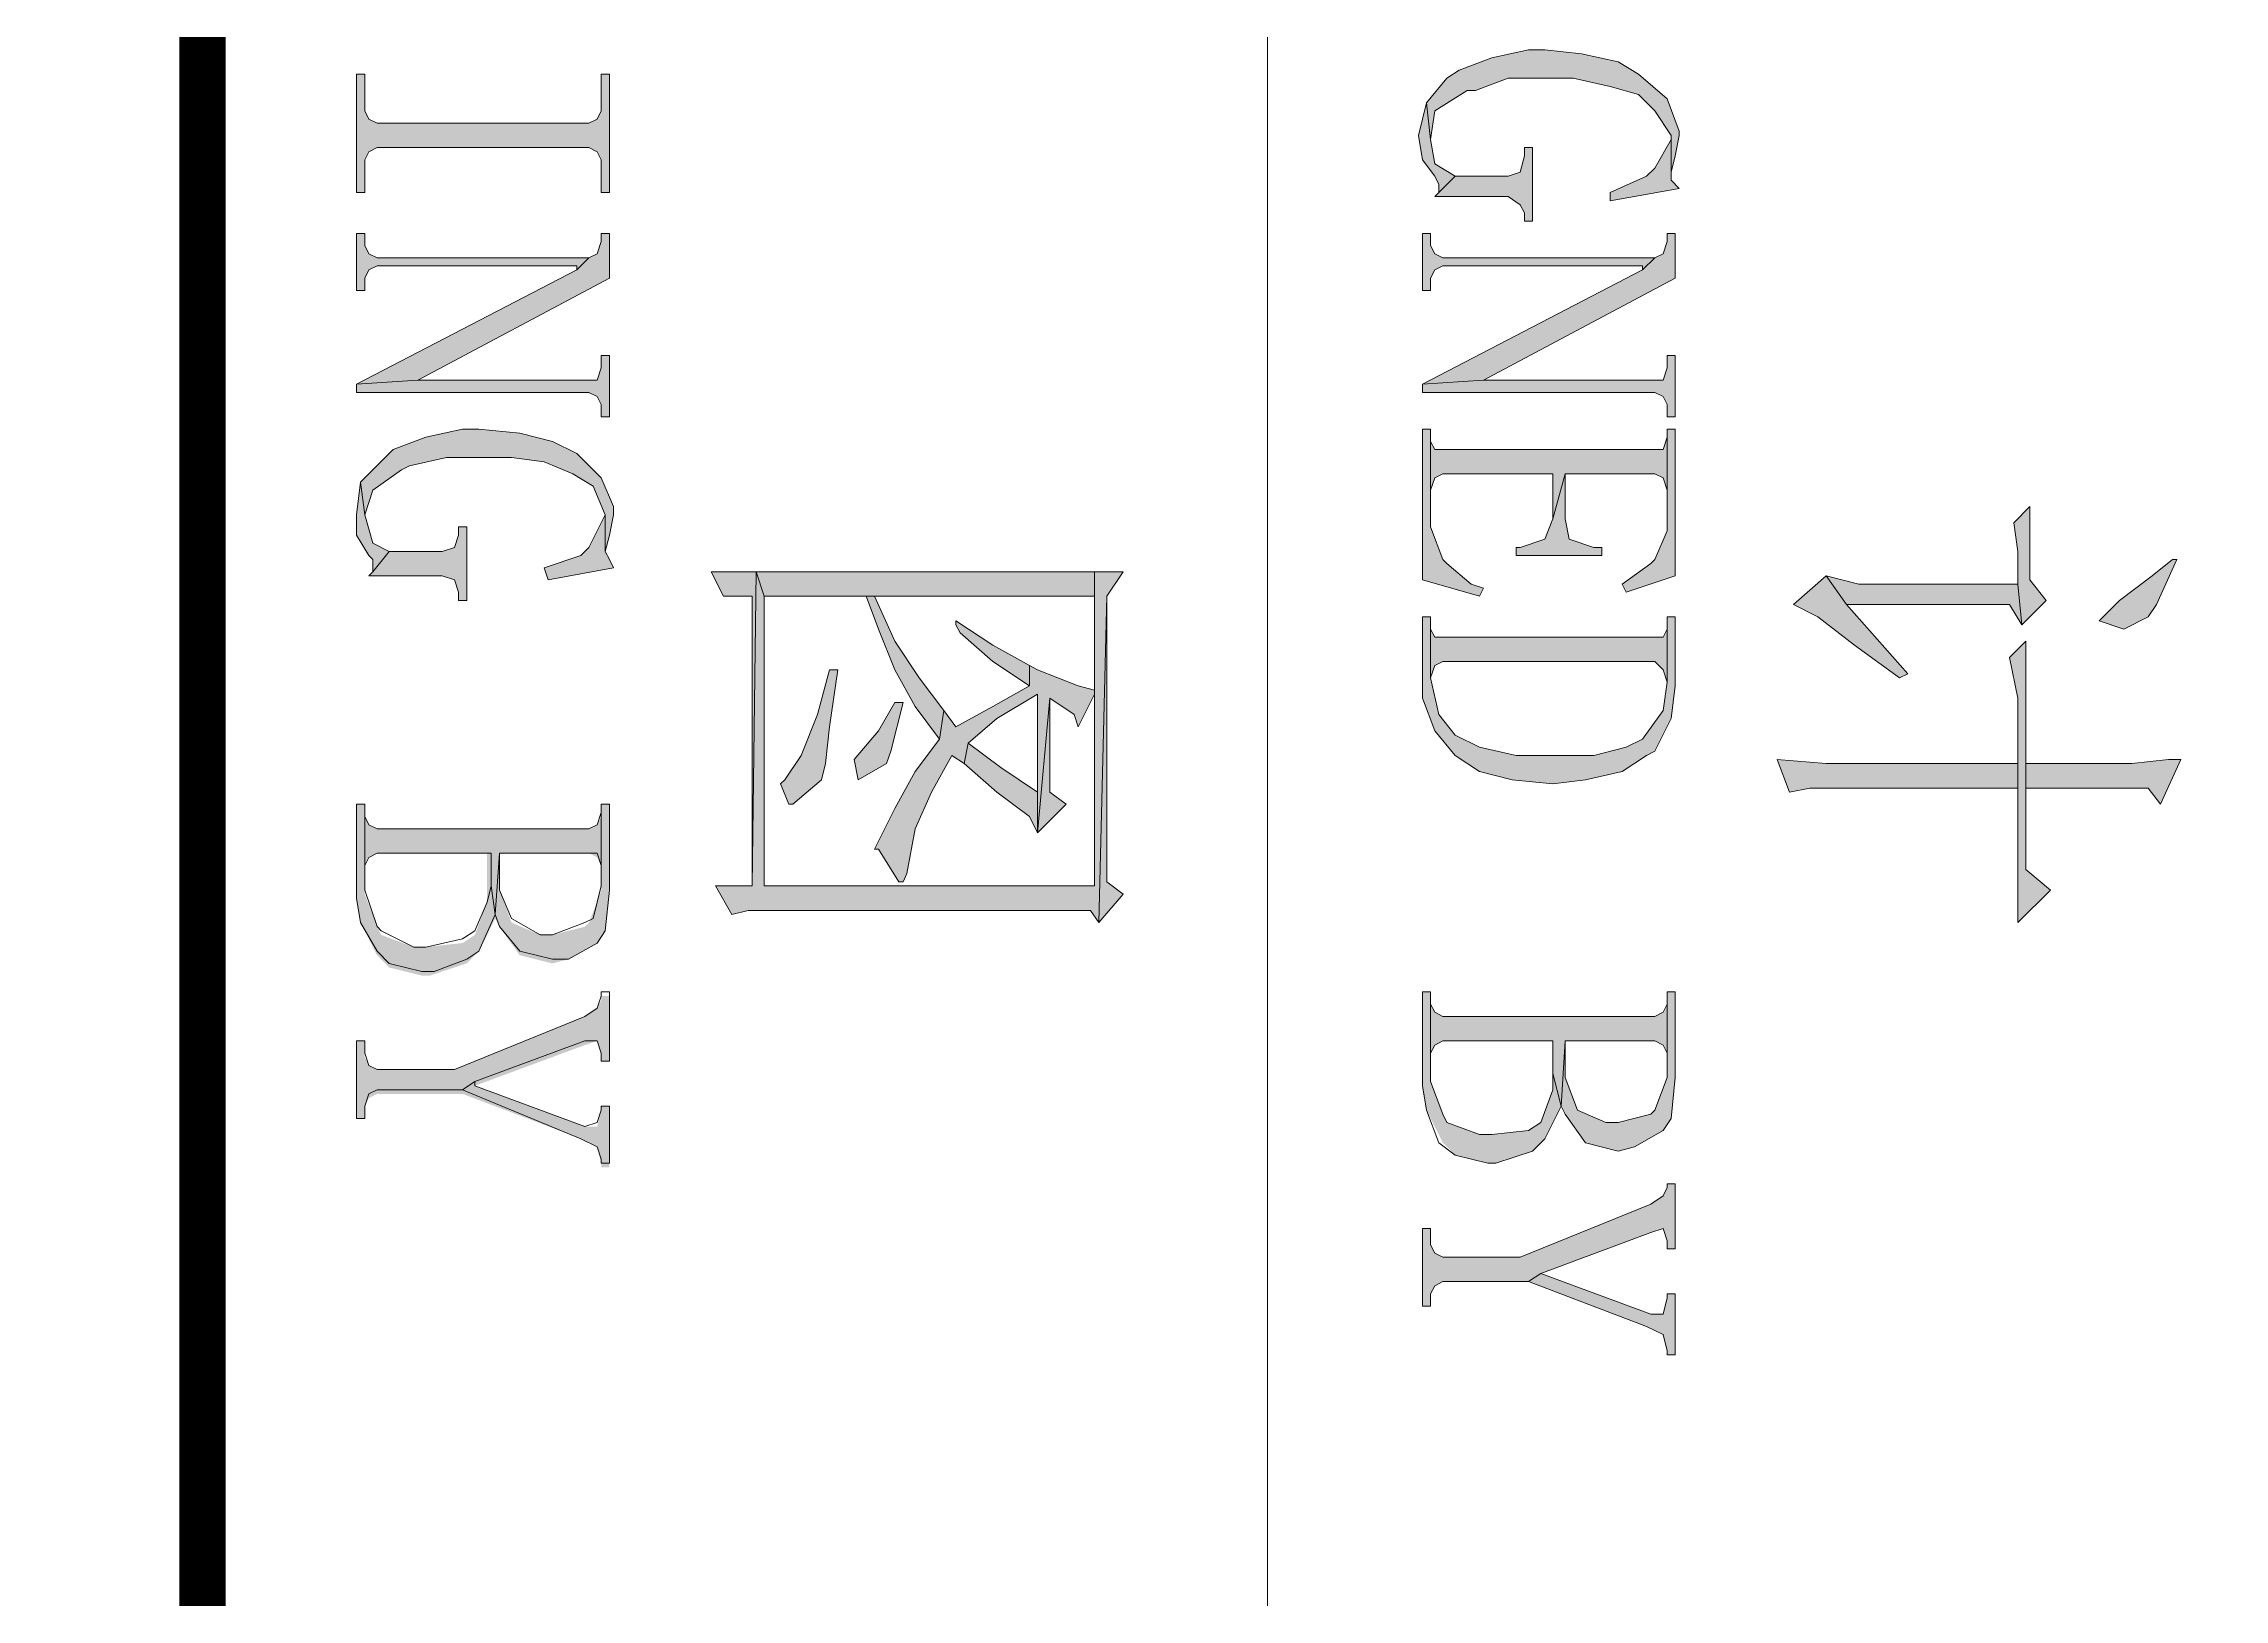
# Model space of a CAD drawing. Header units: millimetres. Extents: x -53295381 to 181933601, y -165 to 204541444.
# Drawn here: x 52112848 to 52121038, y 20974591 to 20980432 of the extents above; entities that cross this region are included whole.
import ezdxf

# ---------------------------------------------------------------- set-up
doc = ezdxf.new("R2010")
doc.units = ezdxf.units.MM
doc.header["$LTSCALE"] = 1000
doc.layers.add('PP-COM', color=7, linetype='Continuous')
doc.layers.add('标注', color=3, linetype='Continuous')
doc.layers.add('PUB_TITLE', color=7, linetype='Continuous', lineweight=20)
doc.styles.add('C', font='c.shx', dxfattribs={"width": 0.75, "height": 3, "bigfont": 'hzk.shx'})
doc.styles.add('HZ', font='rs.shx', dxfattribs={"width": 0.8, "bigfont": 'hztxt.shx'})
doc.styles.add('宋体', font='')
doc.styles.get('宋体').set_extended_font_data('宋体')
doc.dimstyles.new('1', dxfattribs={"dimtxt": 1.5, "dimasz": 2, "dimexe": 1, "dimexo": 0.2, "dimgap": 0.5, "dimtad": 1, "dimdec": 1, "dimzin": 0, "dimdsep": 46, "dimtxsty": '宋体', "dimcen": 0.2, "dimclrd": 3, "dimclre": 3, "dimclrt": 3, "dimadec": 0, "dimazin": 0, "dimtfac": 1, "dimtdec": 1, "dimtofl": 0, "dimtmove": 2, "dimatfit": 3, "dimfxl": 0, "dimtolj": 1, "dimtzin": 0, "dimarcsym": 0})

# ---------------------------------------------------------------- blocks, each defined once
blk = doc.blocks.new('*D53')
at = {"color": 3, "lineweight": -2}
for start, end in [(39.4482, 48.8965), (341.1035, 350.5518)]:
    blk.add_arc((1344.218, 1910.564), 16.999, start, end, dxfattribs=at)
at = {"color": 3}
for points in [[(1357.728, 1921.631), (1356.961, 1921.099), (1358.94, 1919.064)], [(1360.522, 1907.812), (1361.452, 1907.735), (1361.217, 1910.564)]]:
    blk.add_solid(points, dxfattribs=at)
at = {"layer": 'Defpoints', "color": 0}
for p in [(1395.655, 1940.261), (1360.959, 1913.516), (1344.218, 1910.564), (1344.218, 1910.564), (1403.612, 1910.564)]:
    blk.add_point(p, dxfattribs=at)
at = {"color": 3, "insert": (1362.57, 1915.482), "char_height": 3, "attachment_point": 5, "rotation": 285, "style": 'HZ'}
blk.add_mtext('\\A1;α/3', dxfattribs=at)
blk = doc.blocks.new('*D54')
at = {"color": 3, "lineweight": -2}
blk.add_arc((1344.218, 1910.564), 28.56, 5.6194, 84.3806, dxfattribs=at)
at = {"color": 3}
for points in [[(1346.992, 1938.522), (1347.038, 1939.454), (1344.218, 1939.125)], [(1373.108, 1913.384), (1372.175, 1913.338), (1372.779, 1910.564)]]:
    blk.add_solid(points, dxfattribs=at)
at = {"layer": 'Defpoints', "color": 0}
for p in [(1344.218, 1969.958), (1368.952, 1924.845), (1344.218, 1910.564), (1344.218, 1910.564), (1403.612, 1910.564)]:
    blk.add_point(p, dxfattribs=at)
at = {"color": 3, "insert": (1365.828, 1932.174), "char_height": 3, "attachment_point": 5, "rotation": 315, "style": 'HZ'}
blk.add_mtext('\\A1;α', dxfattribs=at)
blk = doc.blocks.new('*D55')
at = {"color": 3, "lineweight": -2}
for start, end in [(69.4333, 78.8666), (11.1334, 20.5667)]:
    blk.add_arc((1344.218, 1910.564), 17.026, start, end, dxfattribs=at)
at = {"color": 3}
for points in [[(1350.399, 1926.927), (1350, 1926.083), (1352.731, 1925.309)], [(1359.737, 1916.346), (1360.581, 1916.745), (1358.963, 1919.077)]]:
    blk.add_solid(points, dxfattribs=at)
at = {"layer": 'Defpoints', "color": 0}
for p in [(1373.915, 1962.001), (1395.655, 1940.261), (1355.162, 1923.607), (1344.218, 1910.564), (1344.218, 1910.564)]:
    blk.add_point(p, dxfattribs=at)
at = {"color": 3, "insert": (1358.072, 1924.056), "char_height": 3, "attachment_point": 5, "rotation": 314.2422, "style": 'HZ'}
blk.add_mtext('\\A1;α/3', dxfattribs=at)
blk = doc.blocks.new('*D27')
at = {"color": 3, "lineweight": -2}
for start, end in [(99.4333, 108.8666), (41.1334, 50.5667)]:
    blk.add_arc((1344.218, 1910.564), 17.026, start, end, dxfattribs=at)
at = {"color": 3}
for points in [[(1341.389, 1927.825), (1341.466, 1926.895), (1344.218, 1927.59)], [(1354.767, 1923.331), (1355.299, 1924.098), (1352.731, 1925.309)]]:
    blk.add_solid(points, dxfattribs=at)
at = {"layer": 'Defpoints', "color": 0}
for p in [(1344.218, 1969.958), (1373.915, 1962.001), (1350.042, 1926.563), (1344.218, 1910.564), (1344.218, 1910.564)]:
    blk.add_point(p, dxfattribs=at)
at = {"color": 3, "insert": (1349.143, 1928.942), "char_height": 3, "attachment_point": 5, "rotation": 345, "style": 'HZ'}
blk.add_mtext('\\A1;α/3', dxfattribs=at)
blk = doc.blocks.new('*D35')
at = {"layer": 'Defpoints', "color": 0}
for p in [(1319.577, 1812.569), (1317.437, 1800.401), (1286.683, 1796.73), (1303.739, 1796.73), (1303.739, 1796.73)]:
    blk.add_point(p, dxfattribs=at)
at = {"layer": '标注', "color": 3, "lineweight": -2}
blk.add_line((1305.739, 1796.73), (1319.92, 1796.73), dxfattribs=at)
for start, end in [(56.3312, 67.6624), (337.3376, 348.6688)]:
    blk.add_arc((1303.739, 1796.73), 14.181, start, end, dxfattribs=at)
at = {"layer": '标注', "color": 3}
for points in [[(1311.896, 1808.894), (1311.305, 1808.172), (1313.766, 1806.758)], [(1317.179, 1793.99), (1318.108, 1793.898), (1317.92, 1796.73)]]:
    blk.add_solid(points, dxfattribs=at)
at = {"layer": '标注', "color": 3, "insert": (1318.688, 1802.922), "char_height": 3, "attachment_point": 5, "rotation": 292.5, "style": 'C'}
blk.add_mtext('\\A1;45°', dxfattribs=at)
blk = doc.blocks.new('6.0f')
at = {"layer": 'PUB_TITLE'}
h = blk.add_hatch(color=256, dxfattribs=at)
h.dxf.hatch_style = 1
h.paths.add_polyline_path([(50749431.5, 21041586.7), (50749431.5, 21041648), (50749434.6, 21041644.9), (50749459.1, 21041626.5), (50749471.3, 21041654.1), (50749468.2, 21041654.1), (50749434.6, 21041660.2), (50749419.2, 21041666.4), (50749385.5, 21041681.7), (50749385.5, 21041675.5), (50749394.7, 21041669.4), (50749422.3, 21041651), (50749422.3, 21041602), (50749422.3, 21041586.7), (50749422.3, 21041516.3)])
h.paths.add_polyline_path([(50749477.4, 21041586.7), (50749486.6, 21041574.5), (50749498.9, 21041605.1), (50749486.6, 21041602), (50749449.9, 21041602), (50749431.5, 21041602), (50749431.5, 21041586.7)])
h.paths.add_polyline_path([(50749446.8, 21041540.8), (50749431.5, 21041556.1), (50749431.5, 21041586.7), (50749422.3, 21041516.3)], flags=17)
h.paths.add_polyline_path([(50749422.3, 21041586.7), (50749422.3, 21041602), (50749382.5, 21041602), (50749382.5, 21041586.7)])
h.paths.add_polyline_path([(50749397.8, 21041522.4), (50749382.5, 21041537.7), (50749382.5, 21041586.7), (50749382.5, 21041602), (50749382.5, 21041690.9), (50749370.2, 21041678.6), (50749373.3, 21041644.9), (50749373.3, 21041602), (50749373.3, 21041586.7), (50749373.3, 21041497.9)])
h.paths.add_polyline_path([(50749373.3, 21041586.7), (50749373.3, 21041602), (50749339.6, 21041602), (50749339.6, 21041586.7)])
h.paths.add_polyline_path([(50749336.5, 21041513.2), (50749339.6, 21041586.7), (50749339.6, 21041602), (50749339.6, 21041648), (50749348.8, 21041666.4), (50749324.3, 21041666.4), (50749290.6, 21041666.4), (50749260, 21041666.4), (50749226.3, 21041666.4), (50749235.5, 21041648), (50749330.4, 21041648), (50749330.4, 21041602), (50749330.4, 21041586.7), (50749330.4, 21041540.8)])
h.paths.add_polyline_path([(50749330.4, 21041586.7), (50749330.4, 21041602), (50749247.7, 21041602), (50749229.3, 21041602), (50749189.5, 21041605.1), (50749198.7, 21041583.7), (50749204.8, 21041586.7), (50749238.5, 21041586.7)])
h.paths.add_polyline_path([(50749351.9, 21041531.6), (50749339.6, 21041543.8), (50749339.6, 21041586.7), (50749336.5, 21041513.2)])
h.paths.add_polyline_path([(50749327.4, 21041522.4), (50749336.5, 21041513.2), (50749330.4, 21041540.8), (50749269.2, 21041540.8), (50749256.9, 21041546.9), (50749253.8, 21041577.5), (50749247.7, 21041562.2), (50749229.3, 21041550), (50749238.5, 21041534.7), (50749263, 21041522.4)], flags=17)
h.paths.add_polyline_path([(50749428.4, 21041464.2), (50749437.6, 21041452), (50749449.9, 21041482.6), (50749422.3, 21041479.5), (50749391.7, 21041479.5), (50749354.9, 21041479.5), (50749327.4, 21041479.5), (50749293.7, 21041479.5), (50749269.2, 21041482.6), (50749278.4, 21041461.2), (50749305.9, 21041464.2)])
h.paths.add_polyline_path([(50749477.4, 21041403), (50749486.6, 21041393.8), (50749501.9, 21041421.3), (50749492.7, 21041421.3), (50749459.1, 21041421.3), (50749235.5, 21041421.3), (50749220.2, 21041433.6), (50749217.1, 21041470.3), (50749207.9, 21041442.8), (50749189.5, 21041427.5), (50749201.8, 21041412.1), (50749229.3, 21041403)])
h.paths.add_polyline_path([(50749477.4, 21040704.7), (50749477.4, 21040723), (50749446.8, 21040723), (50749244.7, 21040723), (50749223.2, 21040723), (50749229.3, 21040704.7), (50749305.9, 21040704.7), (50749312, 21040704.7)], flags=17)
h.paths.add_polyline_path([(50749486.6, 21040704.7), (50749498.9, 21040723), (50749477.4, 21040723), (50749477.4, 21040487.2), (50749229.3, 21040487.2), (50749229.3, 21040704.7), (50749223.2, 21040723), (50749220.2, 21040487.2), (50749192.6, 21040487.2), (50749204.8, 21040465.8), (50749217.1, 21040468.8), (50749250.8, 21040468.8), (50749474.4, 21040468.8), (50749480.5, 21040459.6)])
h.paths.add_polyline_path([(50749498.9, 21040481.1), (50749486.6, 21040490.3), (50749486.6, 21040704.7), (50749480.5, 21040459.6)], flags=17)
h.paths.add_polyline_path([(50749220.2, 21040704.7), (50749220.2, 21040487.2), (50749223.2, 21040723), (50749189.5, 21040723), (50749198.7, 21040704.7)])
h.paths.add_polyline_path([(50749272.2, 21040566.8), (50749275.3, 21040579.1), (50749278.4, 21040606.6), (50749284.5, 21040649.5), (50749278.4, 21040649.5), (50749269.2, 21040615.8), (50749256.9, 21040585.2), (50749244.7, 21040566.8), (50749241.6, 21040563.8), (50749247.7, 21040548.5), (50749250.8, 21040548.5)], flags=17)
h.paths.add_polyline_path([(50749361, 21040597.5), (50749364.1, 21040618.9), (50749345.7, 21040643.4), (50749327.4, 21040671), (50749312, 21040704.7), (50749305.9, 21040704.7), (50749315.1, 21040680.1), (50749327.4, 21040649.5), (50749342.7, 21040622)], flags=17)
h.paths.add_polyline_path([(50749379.4, 21040579.1), (50749382.5, 21040594.4), (50749403.9, 21040612.8), (50749434.6, 21040631.1), (50749434.6, 21040557.6), (50749434.6, 21040527), (50749443.7, 21040628.1), (50749462.1, 21040615.8), (50749465.2, 21040606.6), (50749477.4, 21040631.1), (50749477.4, 21040634.2), (50749465.2, 21040637.3), (50749434.6, 21040649.5), (50749428.4, 21040652.6), (50749428.4, 21040637.3), (50749400.9, 21040622), (50749373.3, 21040606.6), (50749364.1, 21040618.9), (50749361, 21040597.5), (50749342.7, 21040573), (50749327.4, 21040545.4), (50749312, 21040514.8), (50749315.1, 21040514.8), (50749330.4, 21040490.3), (50749333.5, 21040490.3), (50749336.5, 21040496.4), (50749342.7, 21040530.1), (50749354.9, 21040557.6), (50749370.2, 21040585.2)], flags=17)
h.paths.add_polyline_path([(50749403.9, 21040557.6), (50749428.4, 21040539.3), (50749434.6, 21040527), (50749434.6, 21040557.6), (50749407, 21040576), (50749382.5, 21040594.4), (50749379.4, 21040579.1)], flags=16)
h.paths.add_polyline_path([(50749456, 21040548.5), (50749443.7, 21040557.6), (50749443.7, 21040628.1), (50749434.6, 21040527)], flags=16)
h.paths.add_polyline_path([(50749428.4, 21040637.3), (50749428.4, 21040652.6), (50749400.9, 21040667.9), (50749373.3, 21040686.3), (50749373.3, 21040683.2), (50749376.4, 21040677.1), (50749400.9, 21040655.6)], flags=17)
h.paths.add_polyline_path([(50749321.2, 21040579.1), (50749324.3, 21040588.3), (50749333.5, 21040625), (50749327.4, 21040625), (50749315.1, 21040603.6), (50749296.7, 21040582.1), (50749299.8, 21040566.8)], flags=17)
h = blk.add_hatch(color=256, dxfattribs=at)
h.dxf.hatch_style = 1
h.paths.add_polyline_path([(50749898.3, 21041648), (50749904.4, 21041644.9), (50749907.5, 21041632.7), (50749907.5, 21041675.5), (50749904.4, 21041669.4), (50749898.3, 21041666.4), (50749739, 21041666.4), (50749732.9, 21041669.4), (50749729.8, 21041675.5), (50749729.8, 21041635.7), (50749732.9, 21041644.9), (50749739, 21041648)], flags=17)
h.paths.add_polyline_path([(50749892.1, 21041577.5), (50749898.3, 21041583.7), (50749910.5, 21041605.1), (50749913.6, 21041632.7), (50749913.6, 21041681.7), (50749907.5, 21041681.7), (50749907.5, 21041675.5), (50749907.5, 21041632.7), (50749904.4, 21041611.2), (50749889.1, 21041592.9), (50749876.8, 21041586.7), (50749852.3, 21041580.6), (50749821.7, 21041577.5), (50749794.1, 21041580.6), (50749766.6, 21041583.7), (50749748.2, 21041595.9), (50749735.9, 21041611.2), (50749729.8, 21041635.7), (50749729.8, 21041675.5), (50749729.8, 21041681.7), (50749723.7, 21041681.7), (50749723.7, 21041635.7), (50749723.7, 21041620.4), (50749732.9, 21041595.9), (50749748.2, 21041577.5), (50749766.6, 21041568.3), (50749791.1, 21041559.2), (50749821.7, 21041559.2), (50749846.2, 21041559.2), (50749873.8, 21041565.3)])
h.paths.add_polyline_path([(50749898.3, 21041507.1), (50749904.4, 21041504), (50749907.5, 21041494.8), (50749907.5, 21041534.7), (50749904.4, 21041525.5), (50749898.3, 21041522.4), (50749739, 21041522.4), (50749732.9, 21041525.5), (50749729.8, 21041531.6), (50749729.8, 21041494.8), (50749732.9, 21041504), (50749739, 21041507.1), (50749821.7, 21041507.1), (50749821.7, 21041473.4), (50749830.9, 21041507.1)])
h.paths.add_polyline_path([(50749913.6, 21041430.5), (50749913.6, 21041540.8), (50749907.5, 21041540.8), (50749907.5, 21041534.7), (50749907.5, 21041464.2), (50749898.3, 21041442.8), (50749895.2, 21041439.7), (50749873.8, 21041424.4), (50749876.8, 21041418.3)])
h.paths.add_polyline_path([(50749858.5, 21041445.8), (50749858.5, 21041452), (50749852.3, 21041452), (50749834, 21041458.1), (50749830.9, 21041473.4), (50749830.9, 21041507.1), (50749821.7, 21041473.4), (50749815.6, 21041458.1), (50749797.2, 21041452), (50749794.1, 21041452), (50749794.1, 21041445.8)])
h.paths.add_polyline_path([(50749766.6, 21041415.2), (50749769.6, 21041421.3), (50749760.4, 21041424.4), (50749742.1, 21041439.7), (50749739, 21041442.8), (50749729.8, 21041467.3), (50749729.8, 21041494.8), (50749729.8, 21041531.6), (50749729.8, 21041540.8), (50749723.7, 21041540.8), (50749723.7, 21041427.5)])
h.paths.add_polyline_path([(50749870.7, 21041375.4), (50749898.3, 21041369.3), (50749901.3, 21041366.2), (50749910.5, 21041338.6), (50749913.6, 21041317.2), (50749916.6, 21041338.6), (50749913.6, 21041357), (50749901.3, 21041378.5), (50749895.2, 21041384.6), (50749870.7, 21041390.7), (50749861.5, 21041390.7), (50749837, 21041381.5), (50749827.8, 21041366.2), (50749815.6, 21041338.6), (50749809.5, 21041326.4), (50749794.1, 21041305), (50749772.7, 21041295.8), (50749763.5, 21041295.8), (50749739, 21041305), (50749735.9, 21041308), (50749729.8, 21041332.5), (50749726.8, 21041354), (50749720.6, 21041335.6), (50749723.7, 21041314.1), (50749735.9, 21041292.7), (50749748.2, 21041286.6), (50749772.7, 21041280.4), (50749781.9, 21041280.4), (50749806.4, 21041292.7), (50749815.6, 21041305), (50749830.9, 21041329.5), (50749840.1, 21041350.9), (50749852.3, 21041369.3)])
h.paths.add_polyline_path([(50749916.6, 21041292.7), (50749910.5, 21041298.8), (50749907.5, 21041301.9), (50749901.3, 21041314.1), (50749895.2, 21041308), (50749867.6, 21041292.7), (50749870.7, 21041286.6)], flags=17)
h.paths.add_polyline_path([(50749913.6, 21041317.2), (50749910.5, 21041338.6), (50749901.3, 21041314.1), (50749907.5, 21041301.9)], flags=17)
h.paths.add_polyline_path([(50749751.3, 21041375.4), (50749778.8, 21041387.6), (50749775.8, 21041393.8), (50749720.6, 21041384.6), (50749726.8, 21041378.5), (50749729.8, 21041369.3), (50749739, 21041366.2)])
h.paths.add_polyline_path([(50749739, 21041366.2), (50749729.8, 21041369.3), (50749726.8, 21041354), (50749729.8, 21041332.5), (50749729.8, 21041341.7)], flags=17)
h.paths.add_polyline_path([(50749898.3, 21041185.5), (50749904.4, 21041179.4), (50749907.5, 21041173.3), (50749907.5, 21041148.8), (50749913.6, 21041148.8), (50749913.6, 21041237.6), (50749907.5, 21041237.6), (50749907.5, 21041213.1), (50749904.4, 21041203.9), (50749898.3, 21041200.8), (50749739, 21041200.8), (50749732.9, 21041203.9), (50749729.8, 21041213.1), (50749729.8, 21041237.6), (50749723.7, 21041237.6), (50749723.7, 21041148.8), (50749729.8, 21041148.8), (50749729.8, 21041173.3), (50749732.9, 21041179.4), (50749739, 21041185.5)])
h.paths.add_polyline_path([(50749815.6, 21041093.6), (50749837, 21041093.6), (50749864.6, 21041087.5), (50749886, 21041081.4), (50749898.3, 21041069.1), (50749910.5, 21041050.7), (50749910.5, 21041023.2), (50749913.6, 21041035.4), (50749916.6, 21041050.7), (50749916.6, 21041053.8), (50749907.5, 21041078.3), (50749886, 21041096.7), (50749870.7, 21041105.9), (50749843.1, 21041112), (50749815.6, 21041115.1), (50749803.3, 21041115.1), (50749775.8, 21041108.9), (50749751.3, 21041099.7), (50749742.1, 21041093.6), (50749726.8, 21041075.2), (50749729.8, 21041047.7), (50749732.9, 21041069.1), (50749757.4, 21041084.4), (50749763.5, 21041084.4), (50749788, 21041093.6)])
h.paths.add_polyline_path([(50749916.6, 21041010.9), (50749910.5, 21041017.1), (50749910.5, 21041023.2), (50749910.5, 21041047.7), (50749898.3, 21041026.2), (50749892.1, 21041020.1), (50749864.6, 21041007.9), (50749864.6, 21041001.7)])
h.paths.add_polyline_path([(50749788, 21041004.8), (50749797.2, 21040998.7), (50749800.3, 21040992.6), (50749800.3, 21040986.4), (50749806.4, 21040986.4), (50749806.4, 21041041.6), (50749800.3, 21041041.6), (50749800.3, 21041035.4), (50749797.2, 21041023.2), (50749788, 21041020.1), (50749748.2, 21041020.1), (50749735.9, 21041007.9), (50749732.9, 21041004.8)])
h.paths.add_polyline_path([(50749748.2, 21041020.1), (50749732.9, 21041029.3), (50749729.8, 21041047.7), (50749726.8, 21041075.2), (50749720.6, 21041050.7), (50749723.7, 21041032.4), (50749732.9, 21041020.1), (50749735.9, 21041014), (50749735.9, 21041007.9)])
h.paths.add_polyline_path([(50749889.1, 21040952.7), (50749889.1, 21040949.7), (50749898.3, 21040958.9), (50749739, 21040958.9), (50749732.9, 21040961.9), (50749729.8, 21040968), (50749729.8, 21040977.2), (50749723.7, 21040977.2), (50749723.7, 21040934.4), (50749729.8, 21040934.4), (50749729.8, 21040943.5), (50749732.9, 21040949.7), (50749739, 21040952.7)], flags=17)
h.paths.add_polyline_path([(50749913.6, 21040943.5), (50749913.6, 21040977.2), (50749907.5, 21040977.2), (50749907.5, 21040971.1), (50749904.4, 21040961.9), (50749898.3, 21040958.9), (50749889.1, 21040949.7), (50749723.7, 21040863.9), (50749769.6, 21040867)])
h.paths.add_polyline_path([(50749898.3, 21040857.8), (50749904.4, 21040854.7), (50749907.5, 21040848.6), (50749907.5, 21040839.4), (50749913.6, 21040839.4), (50749913.6, 21040885.4), (50749907.5, 21040885.4), (50749907.5, 21040876.2), (50749904.4, 21040867), (50749898.3, 21040867), (50749769.6, 21040867), (50749723.7, 21040863.9), (50749723.7, 21040857.8)])
h.paths.add_polyline_path([(50749821.7, 21040796.5), (50749821.7, 21040762.8), (50749830.9, 21040796.5), (50749898.3, 21040796.5), (50749904.4, 21040793.5), (50749907.5, 21040784.3), (50749907.5, 21040824.1), (50749904.4, 21040814.9), (50749898.3, 21040814.9), (50749739, 21040814.9), (50749732.9, 21040814.9), (50749729.8, 21040821), (50749729.8, 21040784.3), (50749732.9, 21040793.5), (50749739, 21040796.5)])
h.paths.add_polyline_path([(50749858.5, 21040735.3), (50749858.5, 21040741.4), (50749852.3, 21040741.4), (50749834, 21040747.5), (50749830.9, 21040762.8), (50749830.9, 21040796.5), (50749821.7, 21040762.8), (50749815.6, 21040747.5), (50749797.2, 21040741.4), (50749794.1, 21040741.4), (50749794.1, 21040735.3)])
h.paths.add_polyline_path([(50749913.6, 21040720), (50749913.6, 21040830.2), (50749907.5, 21040830.2), (50749907.5, 21040824.1), (50749907.5, 21040753.7), (50749898.3, 21040732.2), (50749895.2, 21040729.2), (50749873.8, 21040713.8), (50749876.8, 21040707.7)])
h.paths.add_polyline_path([(50749766.6, 21040704.7), (50749769.6, 21040710.8), (50749760.4, 21040713.8), (50749742.1, 21040729.2), (50749739, 21040732.2), (50749729.8, 21040756.7), (50749729.8, 21040784.3), (50749729.8, 21040821), (50749729.8, 21040830.2), (50749723.7, 21040830.2), (50749723.7, 21040716.9)])
h.paths.add_polyline_path([(50749898.3, 21040655.6), (50749904.4, 21040649.5), (50749907.5, 21040640.3), (50749907.5, 21040680.1), (50749904.4, 21040674), (50749898.3, 21040674), (50749739, 21040674), (50749732.9, 21040674), (50749729.8, 21040680.1), (50749729.8, 21040643.4), (50749732.9, 21040652.6), (50749739, 21040655.6)], flags=17)
h.paths.add_polyline_path([(50749821.7, 21040563.8), (50749846.2, 21040566.8), (50749873.8, 21040573), (50749892.1, 21040585.2), (50749898.3, 21040588.3), (50749910.5, 21040612.8), (50749913.6, 21040637.3), (50749913.6, 21040689.3), (50749907.5, 21040689.3), (50749907.5, 21040680.1), (50749907.5, 21040640.3), (50749904.4, 21040618.9), (50749889.1, 21040597.5), (50749876.8, 21040591.3), (50749852.3, 21040585.2), (50749821.7, 21040585.2), (50749794.1, 21040585.2), (50749766.6, 21040591.3), (50749748.2, 21040600.5), (50749735.9, 21040615.8), (50749729.8, 21040643.4), (50749729.8, 21040680.1), (50749729.8, 21040689.3), (50749723.7, 21040689.3), (50749723.7, 21040640.3), (50749723.7, 21040628.1), (50749732.9, 21040603.6), (50749748.2, 21040585.2), (50749766.6, 21040573), (50749791.1, 21040566.8)])
h = blk.add_hatch(color=256, dxfattribs=at)
h.dxf.hatch_style = 1
h.paths.add_polyline_path([(50749097.6, 21041041.6), (50749103.8, 21041038.5), (50749106.8, 21041032.4), (50749106.8, 21041007.9), (50749113, 21041007.9), (50749113, 21041096.7), (50749106.8, 21041096.7), (50749106.8, 21041069.1), (50749103.8, 21041063), (50749097.6, 21041059.9), (50748938.4, 21041059.9), (50748932.3, 21041063), (50748929.2, 21041069.1), (50748929.2, 21041096.7), (50748923.1, 21041096.7), (50748923.1, 21041007.9), (50748929.2, 21041007.9), (50748929.2, 21041032.4), (50748932.3, 21041038.5), (50748938.4, 21041041.6)])
h.paths.add_polyline_path([(50749088.5, 21040952.7), (50749088.5, 21040949.7), (50749097.6, 21040958.9), (50748938.4, 21040958.9), (50748932.3, 21040961.9), (50748929.2, 21040968), (50748929.2, 21040977.2), (50748923.1, 21040977.2), (50748923.1, 21040934.4), (50748929.2, 21040934.4), (50748929.2, 21040943.5), (50748932.3, 21040949.7), (50748938.4, 21040952.7)], flags=17)
h.paths.add_polyline_path([(50749113, 21040943.5), (50749113, 21040977.2), (50749106.8, 21040977.2), (50749106.8, 21040971.1), (50749103.8, 21040961.9), (50749097.6, 21040958.9), (50749088.5, 21040949.7), (50748923.1, 21040863.9), (50748969, 21040867)])
h.paths.add_polyline_path([(50749097.6, 21040857.8), (50749103.8, 21040854.7), (50749106.8, 21040848.6), (50749106.8, 21040839.4), (50749113, 21040839.4), (50749113, 21040885.4), (50749106.8, 21040885.4), (50749106.8, 21040876.2), (50749103.8, 21040867), (50749097.6, 21040867), (50748969, 21040867), (50748923.1, 21040863.9), (50748923.1, 21040857.8)])
h.paths.add_polyline_path([(50749064, 21040805.7), (50749085.4, 21040796.5), (50749100.7, 21040787.3), (50749109.9, 21040765.9), (50749109.9, 21040738.3), (50749113, 21040750.6), (50749116, 21040765.9), (50749116, 21040772), (50749106.8, 21040793.5), (50749088.5, 21040811.8), (50749070.1, 21040821), (50749045.6, 21040827.2), (50749015, 21040830.2), (50749002.7, 21040830.2), (50748975.1, 21040824.1), (50748950.6, 21040814.9), (50748944.5, 21040808.8), (50748926.1, 21040790.4), (50748929.2, 21040765.9), (50748935.3, 21040784.3), (50748956.8, 21040799.6), (50748962.9, 21040802.7), (50748990.5, 21040808.8), (50749015, 21040808.8), (50749039.5, 21040808.8)])
h.paths.add_polyline_path([(50749116, 21040726.1), (50749113, 21040732.2), (50749109.9, 21040738.3), (50749109.9, 21040765.9), (50749097.6, 21040741.4), (50749091.5, 21040735.3), (50749064, 21040726.1), (50749067, 21040716.9)])
h.paths.add_polyline_path([(50748996.6, 21040716.9), (50748999.6, 21040707.7), (50748999.6, 21040701.6), (50749005.8, 21040701.6), (50749005.8, 21040756.7), (50748999.6, 21040756.7), (50748999.6, 21040750.6), (50748996.6, 21040741.4), (50748987.4, 21040738.3), (50748947.6, 21040738.3), (50748935.3, 21040723), (50748932.3, 21040720), (50748987.4, 21040720)])
h.paths.add_polyline_path([(50748935.3, 21040732.2), (50748935.3, 21040723), (50748947.6, 21040738.3), (50748935.3, 21040744.5), (50748929.2, 21040765.9), (50748926.1, 21040790.4), (50748923.1, 21040765.9), (50748923.1, 21040750.6), (50748932.3, 21040735.3)])
h = blk.add_hatch(color=256, dxfattribs=at)
h.dxf.hatch_style = 1
h.paths.add_polyline_path([(50750268.9, 21040689.3), (50750275, 21040698.5), (50750290.3, 21040732.2), (50750287.2, 21040732.2), (50750271.9, 21040720), (50750247.4, 21040701.6), (50750232.1, 21040686.3), (50750250.5, 21040680.1)])
h.paths.add_polyline_path([(50750192.3, 21040701.6), (50750180, 21040716.9), (50750180, 21040772), (50750167.8, 21040759.8), (50750170.9, 21040738.3), (50750170.9, 21040713.8), (50750173.9, 21040683.2)])
h.paths.add_polyline_path([(50750164.7, 21040698.5), (50750173.9, 21040683.2), (50750170.9, 21040713.8), (50750051.4, 21040713.8), (50750026.9, 21040720), (50750042.2, 21040698.5)])
h.paths.add_polyline_path([(50750048.3, 21040667.9), (50750082, 21040643.4), (50750088.2, 21040646.5), (50750042.2, 21040698.5), (50750026.9, 21040720), (50750002.4, 21040698.5), (50750020.8, 21040689.3)])
h.paths.add_polyline_path([(50750195.4, 21040484.1), (50750177, 21040499.4), (50750177, 21040560.7), (50750177, 21040579.1), (50750177, 21040671), (50750164.7, 21040658.7), (50750170.9, 21040628.1), (50750170.9, 21040579.1), (50750170.9, 21040560.7), (50750170.9, 21040459.6)])
h.paths.add_polyline_path([(50750268.9, 21040560.7), (50750278.1, 21040548.5), (50750293.4, 21040582.1), (50750284.2, 21040582.1), (50750256.6, 21040579.1), (50750222.9, 21040579.1), (50750177, 21040579.1), (50750177, 21040560.7)])
h.paths.add_polyline_path([(50750170.9, 21040560.7), (50750170.9, 21040579.1), (50750051.4, 21040579.1), (50750026.9, 21040579.1), (50749990.2, 21040582.1), (50749999.3, 21040557.6), (50750014.7, 21040560.7), (50750048.3, 21040560.7)])
h = blk.add_hatch(color=256, dxfattribs=at)
h.dxf.hatch_style = 1
h.paths.add_polyline_path([(50749021.1, 21040511.7), (50749021.1, 21040487.2), (50749027.2, 21040462.7), (50749030.3, 21040511.7), (50749097.7, 21040511.7), (50749103.8, 21040508.6), (50749106.9, 21040502.5), (50749106.9, 21040539.3), (50749103.8, 21040533.1), (50749097.7, 21040530.1), (50748938.4, 21040530.1), (50748932.3, 21040533.1), (50748929.2, 21040539.3), (50748929.2, 21040502.5), (50748932.3, 21040508.6), (50748938.4, 21040511.7)])
h.paths.add_polyline_path([(50749070.1, 21040429), (50749082.4, 21040432.1), (50749103.8, 21040444.3), (50749109.9, 21040453.5), (50749113, 21040484.1), (50749113, 21040548.5), (50749106.9, 21040548.5), (50749106.9, 21040539.3), (50749106.9, 21040487.2), (50749106.9, 21040484.1), (50749097.7, 21040459.6), (50749094.6, 21040456.6), (50749070.1, 21040450.4), (50749060.9, 21040450.4), (50749039.5, 21040459.6), (50749030.3, 21040484.1), (50749030.3, 21040511.7), (50749027.2, 21040462.7), (50749030.3, 21040456.6), (50749045.6, 21040435.1)])
h.paths.add_polyline_path([(50749005.8, 21040429), (50749015, 21040438.2), (50749027.2, 21040462.7), (50749021.1, 21040487.2), (50749021.1, 21040474.9), (50749011.9, 21040450.4), (50749002.7, 21040444.3), (50748975.2, 21040441.3), (50748966, 21040441.3), (50748941.5, 21040450.4), (50748938.4, 21040456.6), (50748929.2, 21040481.1), (50748929.2, 21040502.5), (50748929.2, 21040539.3), (50748929.2, 21040548.5), (50748923.1, 21040548.5), (50748923.1, 21040478), (50748926.2, 21040459.6), (50748938.4, 21040435.1), (50748947.6, 21040425.9), (50748972.1, 21040419.8), (50748978.2, 21040419.8)])
h.paths.add_polyline_path([(50749094.6, 21040367.7), (50749103.8, 21040370.8), (50749106.9, 21040361.6), (50749106.9, 21040355.5), (50749113, 21040355.5), (50749113, 21040404.5), (50749106.9, 21040404.5), (50749106.9, 21040401.4), (50749103.8, 21040395.3), (50749094.6, 21040389.2), (50748996.6, 21040349.4), (50748938.4, 21040349.4), (50748932.3, 21040352.4), (50748929.2, 21040358.6), (50748929.2, 21040370.8), (50748923.1, 21040370.8), (50748923.1, 21040312.6), (50748929.2, 21040312.6), (50748929.2, 21040321.8), (50748932.3, 21040327.9), (50748938.4, 21040331), (50749002.7, 21040331), (50749011.9, 21040337.1)])
h.paths.add_polyline_path([(50749091.6, 21040297.3), (50749103.8, 21040291.2), (50749106.9, 21040278.9), (50749106.9, 21040275.9), (50749113, 21040275.9), (50749113, 21040321.8), (50749106.9, 21040321.8), (50749106.9, 21040318.7), (50749103.8, 21040306.5), (50749094.6, 21040306.5), (50749011.9, 21040337.1), (50749002.7, 21040331)])
h = blk.add_hatch(color=256, dxfattribs=at)
h.dxf.hatch_style = 1
h.paths.add_polyline_path([(50749821.7, 21040370.8), (50749821.7, 21040346.3), (50749827.9, 21040321.8), (50749830.9, 21040370.8), (50749898.3, 21040370.8), (50749904.4, 21040367.7), (50749907.5, 21040361.6), (50749907.5, 21040398.4), (50749904.4, 21040392.3), (50749898.3, 21040389.2), (50749739.1, 21040389.2), (50749732.9, 21040392.3), (50749729.9, 21040398.4), (50749729.9, 21040361.6), (50749732.9, 21040367.7), (50749739.1, 21040370.8)])
h.paths.add_polyline_path([(50749870.7, 21040288.1), (50749883, 21040291.2), (50749904.4, 21040303.4), (50749910.6, 21040312.6), (50749913.6, 21040343.2), (50749913.6, 21040407.6), (50749907.5, 21040407.6), (50749907.5, 21040398.4), (50749907.5, 21040346.3), (50749907.5, 21040343.2), (50749898.3, 21040318.7), (50749895.3, 21040315.7), (50749870.7, 21040309.6), (50749861.6, 21040309.6), (50749840.1, 21040318.7), (50749830.9, 21040343.2), (50749830.9, 21040370.8), (50749827.9, 21040321.8), (50749830.9, 21040315.7), (50749846.2, 21040294.2)])
h.paths.add_polyline_path([(50749806.4, 21040288.1), (50749815.6, 21040297.3), (50749827.9, 21040321.8), (50749821.7, 21040346.3), (50749821.7, 21040334.1), (50749812.6, 21040309.6), (50749803.4, 21040303.4), (50749775.8, 21040300.4), (50749766.6, 21040300.4), (50749742.1, 21040309.6), (50749739.1, 21040315.7), (50749729.9, 21040340.2), (50749729.9, 21040361.6), (50749729.9, 21040398.4), (50749729.9, 21040407.6), (50749723.7, 21040407.6), (50749723.7, 21040337.1), (50749726.8, 21040318.7), (50749739.1, 21040294.2), (50749748.2, 21040285.1), (50749772.7, 21040278.9), (50749778.9, 21040278.9)])
h.paths.add_polyline_path([(50749895.3, 21040226.9), (50749904.4, 21040229.9), (50749907.5, 21040220.7), (50749907.5, 21040214.6), (50749913.6, 21040214.6), (50749913.6, 21040263.6), (50749907.5, 21040263.6), (50749907.5, 21040260.6), (50749904.4, 21040254.4), (50749895.3, 21040248.3), (50749797.2, 21040208.5), (50749739.1, 21040208.5), (50749732.9, 21040211.5), (50749729.9, 21040217.7), (50749729.9, 21040229.9), (50749723.7, 21040229.9), (50749723.7, 21040171.7), (50749729.9, 21040171.7), (50749729.9, 21040180.9), (50749732.9, 21040187), (50749739.1, 21040190.1), (50749803.4, 21040190.1), (50749812.6, 21040196.2)])
h.paths.add_polyline_path([(50749892.2, 21040156.4), (50749904.4, 21040150.3), (50749907.5, 21040138), (50749907.5, 21040135), (50749913.6, 21040135), (50749913.6, 21040180.9), (50749907.5, 21040180.9), (50749907.5, 21040177.9), (50749904.4, 21040165.6), (50749895.3, 21040165.6), (50749812.6, 21040196.2), (50749803.4, 21040190.1)])
for p, q in [((50748807.3, 21041825.1), (50748807.3, 21035825.1)), ((50749607.3, 21041825.1), (50749607.3, 21035825.1)), ((50749607.3, 21041825.1), (50749607.3, 21035825.1))]:
    blk.add_line(p, q, dxfattribs=at)
at = {"layer": 'PUB_TITLE', "const_width": 35}
blk.add_lwpolyline([(50748807.3, 21041825.1), (50748807.3, 21035825.1)], dxfattribs=at)
at = {"layer": 'PUB_TITLE', "lineweight": 0}
for points in [[(50749916.6, 21041050.7), (50749916.6, 21041053.8), (50749907.5, 21041078.3), (50749886, 21041096.7), (50749870.7, 21041105.9), (50749843.1, 21041112), (50749815.6, 21041115.1), (50749803.3, 21041115.1), (50749775.8, 21041108.9), (50749751.3, 21041099.7), (50749742.1, 21041093.6), (50749726.8, 21041075.2), (50749729.8, 21041047.7), (50749732.9, 21041069.1), (50749757.4, 21041084.4), (50749763.5, 21041084.4), (50749788, 21041093.6), (50749815.6, 21041093.6), (50749837, 21041093.6), (50749864.6, 21041087.5), (50749886, 21041081.4), (50749898.3, 21041069.1), (50749910.5, 21041050.7), (50749910.5, 21041023.2), (50749913.6, 21041035.4)], [(50749113, 21041007.9), (50749113, 21041096.7), (50749106.8, 21041096.7), (50749106.8, 21041069.1), (50749103.8, 21041063), (50749097.6, 21041059.9), (50748938.4, 21041059.9), (50748932.3, 21041063), (50748929.2, 21041069.1), (50748929.2, 21041096.7), (50748923.1, 21041096.7), (50748923.1, 21041007.9), (50748929.2, 21041007.9), (50748929.2, 21041032.4), (50748932.3, 21041038.5), (50748938.4, 21041041.6), (50749097.6, 21041041.6), (50749103.8, 21041038.5), (50749106.8, 21041032.4), (50749106.8, 21041007.9)], [(50749748.2, 21041020.1), (50749732.9, 21041029.3), (50749729.8, 21041047.7), (50749726.8, 21041075.2), (50749720.6, 21041050.7), (50749723.7, 21041032.4), (50749732.9, 21041020.1), (50749735.9, 21041014), (50749735.9, 21041007.9)], [(50749916.6, 21041010.9), (50749910.5, 21041017.1), (50749910.5, 21041023.2), (50749910.5, 21041050.7), (50749910.5, 21041047.7), (50749898.3, 21041026.2), (50749892.1, 21041020.1), (50749864.6, 21041007.9), (50749864.6, 21041001.7)], [(50749806.4, 21040986.4), (50749806.4, 21041041.6), (50749800.3, 21041041.6), (50749800.3, 21041035.4), (50749797.2, 21041023.2), (50749788, 21041020.1), (50749748.2, 21041020.1), (50749735.9, 21041007.9), (50749732.9, 21041004.8), (50749788, 21041004.8), (50749797.2, 21040998.7), (50749800.3, 21040992.6), (50749800.3, 21040986.4)], [(50749113, 21040943.5), (50749113, 21040977.2), (50749106.8, 21040977.2), (50749106.8, 21040971.1), (50749103.8, 21040961.9), (50749097.6, 21040958.9), (50749088.5, 21040949.7), (50748923.1, 21040863.9), (50748969, 21040867)], [(50749097.6, 21040958.9), (50748938.4, 21040958.9), (50748932.3, 21040961.9), (50748929.2, 21040968), (50748929.2, 21040977.2), (50748923.1, 21040977.2), (50748923.1, 21040934.4), (50748929.2, 21040934.4), (50748929.2, 21040943.5), (50748932.3, 21040949.7), (50748938.4, 21040952.7), (50749088.5, 21040952.7), (50749088.5, 21040949.7)], [(50749898.3, 21040958.9), (50749739, 21040958.9), (50749732.9, 21040961.9), (50749729.8, 21040968), (50749729.8, 21040977.2), (50749723.7, 21040977.2), (50749723.7, 21040934.4), (50749729.8, 21040934.4), (50749729.8, 21040943.5), (50749732.9, 21040949.7), (50749739, 21040952.7), (50749889.1, 21040952.7), (50749889.1, 21040949.7)], [(50749913.6, 21040943.5), (50749913.6, 21040977.2), (50749907.5, 21040977.2), (50749907.5, 21040971.1), (50749904.4, 21040961.9), (50749898.3, 21040958.9), (50749889.1, 21040949.7), (50749723.7, 21040863.9), (50749769.6, 21040867)], [(50749113, 21040839.4), (50749113, 21040885.4), (50749106.8, 21040885.4), (50749106.8, 21040876.2), (50749103.8, 21040867), (50749097.6, 21040867), (50748969, 21040867), (50748969, 21040867), (50748923.1, 21040863.9), (50748923.1, 21040857.8), (50749097.6, 21040857.8), (50749103.8, 21040854.7), (50749106.8, 21040848.6), (50749106.8, 21040839.4)], [(50749913.6, 21040839.4), (50749913.6, 21040885.4), (50749907.5, 21040885.4), (50749907.5, 21040876.2), (50749904.4, 21040867), (50749898.3, 21040867), (50749769.6, 21040867), (50749769.6, 21040867), (50749723.7, 21040863.9), (50749723.7, 21040857.8), (50749898.3, 21040857.8), (50749904.4, 21040854.7), (50749907.5, 21040848.6), (50749907.5, 21040839.4)], [(50749116, 21040765.9), (50749116, 21040772), (50749106.8, 21040793.5), (50749088.5, 21040811.8), (50749070.1, 21040821), (50749045.6, 21040827.2), (50749015, 21040830.2), (50749002.7, 21040830.2), (50748975.1, 21040824.1), (50748950.6, 21040814.9), (50748944.5, 21040808.8), (50748926.1, 21040790.4), (50748929.2, 21040765.9), (50748935.3, 21040784.3), (50748956.8, 21040799.6), (50748962.9, 21040802.7), (50748990.5, 21040808.8), (50749015, 21040808.8), (50749039.5, 21040808.8), (50749064, 21040805.7), (50749085.4, 21040796.5), (50749100.7, 21040787.3), (50749109.9, 21040765.9), (50749109.9, 21040738.3), (50749113, 21040750.6)], [(50749769.6, 21040710.8), (50749760.4, 21040713.8), (50749742.1, 21040729.2), (50749739, 21040732.2), (50749729.8, 21040756.7), (50749729.8, 21040784.3), (50749729.8, 21040821), (50749729.8, 21040830.2), (50749723.7, 21040830.2), (50749723.7, 21040716.9), (50749766.6, 21040704.7)], [(50749907.5, 21040824.1), (50749904.4, 21040814.9), (50749898.3, 21040814.9), (50749739, 21040814.9), (50749732.9, 21040814.9), (50749729.8, 21040821), (50749729.8, 21040784.3), (50749732.9, 21040793.5), (50749739, 21040796.5), (50749821.7, 21040796.5), (50749821.7, 21040762.8), (50749830.9, 21040796.5), (50749898.3, 21040796.5), (50749904.4, 21040793.5), (50749907.5, 21040784.3), (50749907.5, 21040753.7)], [(50749913.6, 21040720), (50749913.6, 21040830.2), (50749907.5, 21040830.2), (50749907.5, 21040824.1), (50749907.5, 21040753.7), (50749898.3, 21040732.2), (50749895.2, 21040729.2), (50749873.8, 21040713.8), (50749876.8, 21040707.7)], [(50748947.6, 21040738.3), (50748935.3, 21040744.5), (50748929.2, 21040765.9), (50748926.1, 21040790.4), (50748923.1, 21040765.9), (50748923.1, 21040750.6), (50748932.3, 21040735.3), (50748935.3, 21040732.2), (50748935.3, 21040723)], [(50749858.5, 21040735.3), (50749858.5, 21040741.4), (50749852.3, 21040741.4), (50749834, 21040747.5), (50749830.9, 21040762.8), (50749830.9, 21040796.5), (50749821.7, 21040762.8), (50749815.6, 21040747.5), (50749797.2, 21040741.4), (50749794.1, 21040741.4), (50749794.1, 21040735.3)], [(50750192.3, 21040701.6), (50750180, 21040716.9), (50750180, 21040772), (50750167.8, 21040759.8), (50750170.9, 21040738.3), (50750170.9, 21040713.8), (50750173.9, 21040683.2)], [(50749005.8, 21040701.6), (50749005.8, 21040756.7), (50748999.6, 21040756.7), (50748999.6, 21040750.6), (50748996.6, 21040741.4), (50748987.4, 21040738.3), (50748947.6, 21040738.3), (50748935.3, 21040723), (50748932.3, 21040720), (50748987.4, 21040720), (50748996.6, 21040716.9), (50748999.6, 21040707.7), (50748999.6, 21040701.6)], [(50749116, 21040726.1), (50749113, 21040732.2), (50749109.9, 21040738.3), (50749109.9, 21040765.9), (50749109.9, 21040765.9), (50749097.6, 21040741.4), (50749091.5, 21040735.3), (50749064, 21040726.1), (50749067, 21040716.9)], [(50749223.2, 21040723), (50749189.5, 21040723), (50749198.7, 21040704.7), (50749220.2, 21040704.7), (50749220.2, 21040487.2)], [(50749498.9, 21040723), (50749477.4, 21040723), (50749477.4, 21040487.2), (50749229.3, 21040487.2), (50749229.3, 21040704.7), (50749223.2, 21040723), (50749220.2, 21040487.2), (50749192.6, 21040487.2), (50749204.8, 21040465.8), (50749217.1, 21040468.8), (50749250.8, 21040468.8), (50749474.4, 21040468.8), (50749480.5, 21040459.6), (50749486.6, 21040704.7)], [(50749477.4, 21040723), (50749446.8, 21040723), (50749244.7, 21040723), (50749223.2, 21040723), (50749229.3, 21040704.7), (50749305.9, 21040704.7), (50749312, 21040704.7), (50749477.4, 21040704.7), (50749477.4, 21040634.2), (50749477.4, 21040631.1), (50749477.4, 21040487.2)], [(50750088.2, 21040646.5), (50750042.2, 21040698.5), (50750026.9, 21040720), (50750002.4, 21040698.5), (50750002.4, 21040698.5), (50750020.8, 21040689.3), (50750048.3, 21040667.9), (50750082, 21040643.4)], [(50750173.9, 21040683.2), (50750170.9, 21040713.8), (50750051.4, 21040713.8), (50750026.9, 21040720), (50750042.2, 21040698.5), (50750164.7, 21040698.5)], [(50750290.3, 21040732.2), (50750287.2, 21040732.2), (50750271.9, 21040720), (50750247.4, 21040701.6), (50750232.1, 21040686.3), (50750250.5, 21040680.1), (50750268.9, 21040689.3), (50750275, 21040698.5)], [(50749364.1, 21040618.9), (50749345.7, 21040643.4), (50749327.4, 21040671), (50749312, 21040704.7), (50749305.9, 21040704.7), (50749315.1, 21040680.1), (50749327.4, 21040649.5), (50749342.7, 21040622), (50749361, 21040597.5)], [(50749498.9, 21040481.1), (50749486.6, 21040490.3), (50749486.6, 21040704.7), (50749480.5, 21040459.6)], [(50749428.4, 21040652.6), (50749400.9, 21040667.9), (50749373.3, 21040686.3), (50749373.3, 21040683.2), (50749376.4, 21040677.1), (50749400.9, 21040655.6), (50749428.4, 21040637.3)], [(50749913.6, 21040637.3), (50749913.6, 21040689.3), (50749907.5, 21040689.3), (50749907.5, 21040680.1), (50749907.5, 21040640.3), (50749904.4, 21040618.9), (50749889.1, 21040597.5), (50749876.8, 21040591.3), (50749852.3, 21040585.2), (50749821.7, 21040585.2), (50749794.1, 21040585.2), (50749766.6, 21040591.3), (50749748.2, 21040600.5), (50749735.9, 21040615.8), (50749729.8, 21040643.4), (50749729.8, 21040680.1), (50749729.8, 21040689.3), (50749723.7, 21040689.3), (50749723.7, 21040640.3), (50749723.7, 21040628.1), (50749732.9, 21040603.6), (50749748.2, 21040585.2), (50749766.6, 21040573), (50749791.1, 21040566.8), (50749821.7, 21040563.8), (50749846.2, 21040566.8), (50749873.8, 21040573), (50749892.1, 21040585.2), (50749898.3, 21040588.3), (50749910.5, 21040612.8)], [(50749907.5, 21040680.1), (50749904.4, 21040674), (50749898.3, 21040674), (50749739, 21040674), (50749732.9, 21040674), (50749729.8, 21040680.1), (50749729.8, 21040643.4), (50749732.9, 21040652.6), (50749739, 21040655.6), (50749898.3, 21040655.6), (50749904.4, 21040649.5), (50749907.5, 21040640.3)], [(50750195.4, 21040484.1), (50750177, 21040499.4), (50750177, 21040560.7), (50750177, 21040579.1), (50750177, 21040671), (50750164.7, 21040658.7), (50750170.9, 21040628.1), (50750170.9, 21040579.1), (50750170.9, 21040560.7), (50750170.9, 21040459.6)], [(50749477.4, 21040631.1), (50749477.4, 21040634.2), (50749465.2, 21040637.3), (50749434.6, 21040649.5), (50749428.4, 21040652.6), (50749428.4, 21040637.3), (50749400.9, 21040622), (50749373.3, 21040606.6), (50749364.1, 21040618.9), (50749361, 21040597.5), (50749342.7, 21040573), (50749327.4, 21040545.4), (50749312, 21040514.8), (50749315.1, 21040514.8), (50749330.4, 21040490.3), (50749333.5, 21040490.3), (50749336.5, 21040496.4), (50749342.7, 21040530.1), (50749354.9, 21040557.6), (50749370.2, 21040585.2), (50749379.4, 21040579.1), (50749382.5, 21040594.4), (50749403.9, 21040612.8), (50749434.6, 21040631.1), (50749434.6, 21040557.6), (50749434.6, 21040527), (50749443.7, 21040628.1), (50749462.1, 21040615.8), (50749465.2, 21040606.6)], [(50749284.5, 21040649.5), (50749278.4, 21040649.5), (50749269.2, 21040615.8), (50749256.9, 21040585.2), (50749244.7, 21040566.8), (50749241.6, 21040563.8), (50749247.7, 21040548.5), (50749250.8, 21040548.5), (50749272.2, 21040566.8), (50749275.3, 21040579.1), (50749278.4, 21040606.6)], [(50749333.5, 21040625), (50749327.4, 21040625), (50749315.1, 21040603.6), (50749296.7, 21040582.1), (50749299.8, 21040566.8), (50749321.2, 21040579.1), (50749324.3, 21040588.3)], [(50749456, 21040548.5), (50749443.7, 21040557.6), (50749443.7, 21040628.1), (50749434.6, 21040527)], [(50749434.6, 21040527), (50749434.6, 21040557.6), (50749407, 21040576), (50749382.5, 21040594.4), (50749379.4, 21040579.1), (50749403.9, 21040557.6), (50749428.4, 21040539.3)], [(50750170.9, 21040560.7), (50750170.9, 21040579.1), (50750051.4, 21040579.1), (50750026.9, 21040579.1), (50749990.2, 21040582.1), (50749999.3, 21040557.6), (50750014.7, 21040560.7), (50750048.3, 21040560.7)], [(50750293.4, 21040582.1), (50750284.2, 21040582.1), (50750256.6, 21040579.1), (50750222.9, 21040579.1), (50750177, 21040579.1), (50750177, 21040560.7), (50750268.9, 21040560.7), (50750278.1, 21040548.5)], [(50749027.2, 21040465.8), (50749024.1, 21040487.2), (50749021.1, 21040474.9), (50749011.9, 21040453.5), (50749002.7, 21040447.4), (50748975.1, 21040441.3), (50748966, 21040441.3), (50748941.4, 21040453.5), (50748938.4, 21040456.6), (50748929.2, 21040484.1), (50748929.2, 21040502.5), (50748929.2, 21040539.3), (50748929.2, 21040548.5), (50748923.1, 21040548.5), (50748923.1, 21040478), (50748926.1, 21040459.6), (50748938.4, 21040438.2), (50748947.6, 21040429), (50748972.1, 21040422.9), (50748981.3, 21040422.9), (50749005.8, 21040432.1), (50749015, 21040438.2)], [(50749106.8, 21040542.3), (50749103.8, 21040533.1), (50749097.6, 21040530.1), (50748938.4, 21040530.1), (50748932.3, 21040533.1), (50748929.2, 21040539.3), (50748929.2, 21040502.5), (50748932.3, 21040508.6), (50748938.4, 21040511.7), (50749024.1, 21040511.7), (50749024.1, 21040487.2), (50749027.2, 21040465.8), (50749030.3, 21040511.7), (50749097.6, 21040511.7), (50749103.8, 21040511.7), (50749106.8, 21040502.5), (50749106.8, 21040490.3)], [(50749113, 21040484.1), (50749113, 21040548.5), (50749106.8, 21040548.5), (50749106.8, 21040542.3), (50749106.8, 21040490.3), (50749106.8, 21040487.2), (50749100.7, 21040462.7), (50749094.6, 21040459.6), (50749070.1, 21040450.4), (50749060.9, 21040450.4), (50749039.5, 21040462.7), (50749030.3, 21040484.1), (50749030.3, 21040511.7), (50749027.2, 21040465.8), (50749030.3, 21040456.6), (50749045.6, 21040438.2), (50749070.1, 21040432.1), (50749082.3, 21040432.1), (50749103.8, 21040444.3), (50749109.9, 21040453.5)], [(50749113, 21040355.5), (50749113, 21040407.6), (50749106.8, 21040407.6), (50749106.8, 21040404.5), (50749103.8, 21040395.3), (50749094.6, 21040389.2), (50748996.6, 21040349.4), (50748938.4, 21040349.4), (50748932.3, 21040352.4), (50748929.2, 21040361.6), (50748929.2, 21040370.8), (50748923.1, 21040370.8), (50748923.1, 21040312.6), (50748929.2, 21040312.6), (50748929.2, 21040321.8), (50748932.3, 21040331), (50748938.4, 21040334.1), (50749002.7, 21040334.1), (50749011.9, 21040340.2), (50749094.6, 21040370.8), (50749103.8, 21040370.8), (50749106.8, 21040361.6), (50749106.8, 21040355.5)], [(50749827.8, 21040321.8), (50749821.7, 21040346.3), (50749821.7, 21040334.1), (50749812.5, 21040309.6), (50749803.3, 21040303.4), (50749775.8, 21040300.4), (50749766.6, 21040300.4), (50749742.1, 21040309.6), (50749739, 21040315.7), (50749729.8, 21040340.2), (50749729.8, 21040361.6), (50749729.8, 21040398.4), (50749729.8, 21040407.6), (50749723.7, 21040407.6), (50749723.7, 21040337.1), (50749726.8, 21040318.7), (50749735.9, 21040294.2), (50749748.2, 21040285.1), (50749772.7, 21040278.9), (50749778.8, 21040278.9), (50749806.4, 21040288.1), (50749815.6, 21040297.3)], [(50749913.6, 21040343.2), (50749913.6, 21040407.6), (50749907.5, 21040407.6), (50749907.5, 21040398.4), (50749907.5, 21040346.3), (50749907.5, 21040343.2), (50749898.3, 21040318.7), (50749895.2, 21040315.7), (50749870.7, 21040309.6), (50749861.5, 21040309.6), (50749840.1, 21040318.7), (50749830.9, 21040343.2), (50749830.9, 21040370.8), (50749827.8, 21040321.8), (50749830.9, 21040315.7), (50749846.2, 21040294.2), (50749870.7, 21040288.1), (50749883, 21040291.2), (50749904.4, 21040303.4), (50749910.5, 21040312.6)], [(50749907.5, 21040398.4), (50749904.4, 21040392.3), (50749898.3, 21040389.2), (50749739, 21040389.2), (50749732.9, 21040392.3), (50749729.8, 21040398.4), (50749729.8, 21040361.6), (50749732.9, 21040367.7), (50749739, 21040370.8), (50749821.7, 21040370.8), (50749821.7, 21040346.3), (50749827.8, 21040321.8), (50749830.9, 21040370.8), (50749898.3, 21040370.8), (50749904.4, 21040367.7), (50749907.5, 21040361.6), (50749907.5, 21040346.3)], [(50749113, 21040278.9), (50749113, 21040321.8), (50749106.8, 21040321.8), (50749106.8, 21040318.7), (50749103.8, 21040309.6), (50749094.6, 21040306.5), (50749011.9, 21040337.1), (50749011.9, 21040340.2), (50749002.7, 21040334.1), (50749091.5, 21040297.3), (50749103.8, 21040291.2), (50749106.8, 21040282), (50749106.8, 21040278.9)], [(50749913.6, 21040214.6), (50749913.6, 21040263.6), (50749907.5, 21040263.6), (50749907.5, 21040260.6), (50749904.4, 21040254.4), (50749895.2, 21040248.3), (50749797.2, 21040208.5), (50749739, 21040208.5), (50749732.9, 21040211.5), (50749729.8, 21040217.7), (50749729.8, 21040229.9), (50749723.7, 21040229.9), (50749723.7, 21040171.7), (50749729.8, 21040171.7), (50749729.8, 21040180.9), (50749732.9, 21040187), (50749739, 21040190.1), (50749803.3, 21040190.1), (50749812.5, 21040196.2), (50749895.2, 21040226.9), (50749904.4, 21040229.9), (50749907.5, 21040220.7), (50749907.5, 21040214.6)], [(50749913.6, 21040135), (50749913.6, 21040180.9), (50749907.5, 21040180.9), (50749907.5, 21040177.9), (50749904.4, 21040165.6), (50749895.2, 21040165.6), (50749812.5, 21040196.2), (50749812.5, 21040196.2), (50749803.3, 21040190.1), (50749892.1, 21040156.4), (50749904.4, 21040150.3), (50749907.5, 21040138), (50749907.5, 21040135)]]:
    blk.add_lwpolyline(points, close=True, dxfattribs=at)
blk = doc.blocks.new('伸缩缝')
for base, line1, line2, text, picture, middle in [((1350.042, 1926.563), ((1344.218, 1910.564), (1373.915, 1962.001)), ((1344.218, 1910.564), (1344.218, 1969.958)), 'α/3', '*D27', (1349.143, 1928.942)), ((1368.952, 1924.845), ((1344.218, 1910.564), (1403.612, 1910.564)), ((1344.218, 1910.564), (1344.218, 1969.958)), 'α', '*D54', (1365.828, 1932.174)), ((1355.162, 1923.607), ((1344.218, 1910.564), (1395.655, 1940.261)), ((1344.218, 1910.564), (1373.915, 1962.001)), 'α/3', '*D55', (1358.072, 1924.056)), ((1360.959, 1913.516), ((1344.218, 1910.564), (1403.612, 1910.564)), ((1344.218, 1910.564), (1395.655, 1940.261)), 'α/3', '*D53', (1362.57, 1915.482))]:
    dim = blk.add_angular_dim_2l(base=base, line1=line1, line2=line2, text=text, dimstyle='1', override={"dimexe": 4, "dimexo": 4, "dimtxsty": 'HZ', "dimdle": 4, "dimadec": 1})
    dim.commit()
    dim.dimension.update_dxf_attribs({"geometry": picture, "text_midpoint": middle, "dimtype": 130})
at = {"layer": '标注'}
dim = blk.add_angular_dim_2l(base=(1317.437, 1800.401), line1=((1286.683, 1796.73), (1303.739, 1796.73)), line2=((1319.577, 1812.569), (1303.739, 1796.73)), dimstyle='1', dxfattribs=at)
dim.commit()
dim.dimension.update_dxf_attribs({"geometry": '*D35', "text_midpoint": (1318.688, 1802.922), "dimtype": 130})

msp = doc.modelspace()

# ---------------------------------------------------------------- block references
at = {"xscale": 5, "yscale": 5, "zscale": 5}
msp.add_blockref('6.0f', (-201630592.176, -84225166.409), dxfattribs=at)
at = {"layer": 'PP-COM', "xscale": 321.4285737276077, "yscale": 321.4285712242126, "zscale": 321.4285714284524}
msp.add_blockref('伸缩缝', (51796714.498, 20476148.395), dxfattribs=at)

doc.saveas('drawing.dxf')
